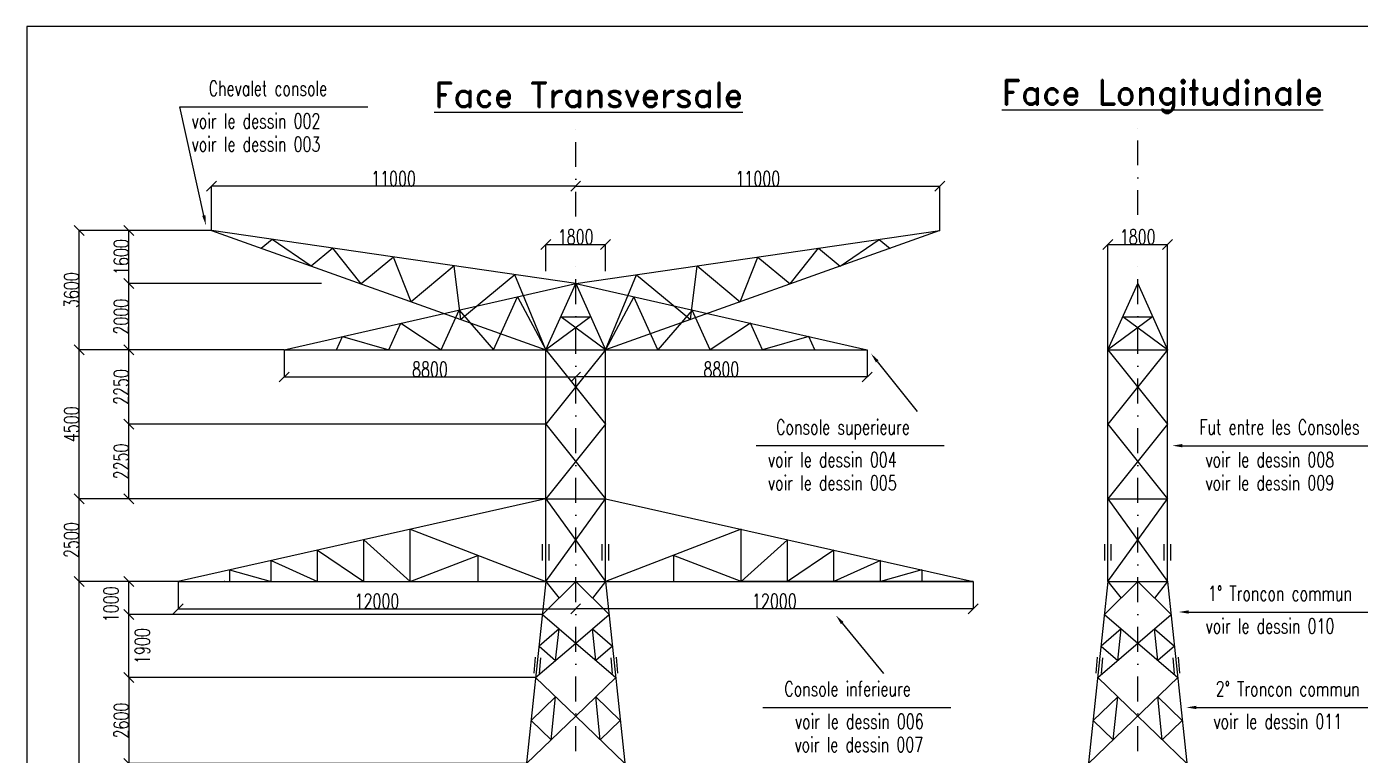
# Model space of a CAD drawing. Header units: metres. Extents: x 3750 to 162459, y 750 to 86850.
# Drawn here: x 3750 to 44023, y 64840 to 86850 of the extents above; entities that cross this region are included whole.
import ezdxf
from ezdxf.enums import TextEntityAlignment as Align

# ---------------------------------------------------------------- set-up
doc = ezdxf.new("R2010")
doc.units = ezdxf.units.M
doc.header["$LTSCALE"] = 1500
doc.linetypes.add('DASHDOT', pattern=[1, 0.5, -0.25, 0, -0.25])
doc.layers.add('LS', color=7, linetype='Continuous')
doc.layers.add('MZ', color=6, linetype='DASHDOT')
doc.styles.add('RD', font='ROMAND8.SHX', dxfattribs={"width": 0.7})
doc.styles.add('RS', font='ROMANS8.shx', dxfattribs={"width": 0.7})
doc.dimstyles.new('TRATTO', dxfattribs={"dimscale": 0, "dimtxt": 450, "dimasz": 300, "dimexe": 0, "dimexo": 0.06, "dimgap": 5, "dimtad": 1, "dimzin": 0, "dimdsep": 46, "dimtxsty": 'RS', "dimblk1": 'OBLIQUE', "dimblk2": 'OBLIQUE', "dimsah": 1, "dimcen": 0.09, "dimclrd": 2, "dimclre": 2, "dimclrt": 7, "dimadec": 0, "dimazin": 0, "dimtfac": 1, "dimtix": 1, "dimtmove": 2, "dimatfit": 3, "dimfxl": 1, "dimtolj": 1, "dimtzin": 0, "dimarcsym": 0})

# ---------------------------------------------------------------- blocks, each defined once
blk = doc.blocks.new('_OBLIQUE')
at = {"color": 0, "linetype": 'ByBlock'}
blk.add_line((-0.5, -0.5), (0.5, 0.5), dxfattribs=at)
blk = doc.blocks.new('*D3')
at = {"color": 2, "lineweight": -2, "transparency": 16777216}
for p, q in [((8328, 70090), (5333, 70090)), ((5333, 55390), (5333, 70090)), ((17864, 55390), (5333, 55390))]:
    blk.add_line(p, q, dxfattribs=at)
at = {"layer": 'DEFPOINTS', "color": 0, "transparency": 16777216}
for p in [(5333, 70090), (8328, 70090), (17865, 55390)]:
    blk.add_point(p, dxfattribs=at)
at = {"color": 2, "lineweight": -2, "transparency": 16777216, "xscale": 300, "yscale": 300, "zscale": 300}
for p, rotation in [((5333, 70090), 90), ((5333, 55390), 270)]:
    blk.add_blockref('_OBLIQUE', p, dxfattribs=dict(at, rotation=rotation))
at = {"color": 7, "transparency": 16777216, "insert": (5103, 62740), "char_height": 450, "attachment_point": 5, "rotation": 90, "style": 'RS'}
blk.add_mtext('\\A1;14700', dxfattribs=at)
blk = doc.blocks.new('*D4')
at = {"color": 2, "lineweight": -2, "transparency": 16777216}
for p, q in [((19428, 74840), (6833, 74840)), ((6833, 72590), (6833, 74840)), ((19428, 72590), (6833, 72590))]:
    blk.add_line(p, q, dxfattribs=at)
at = {"layer": 'DEFPOINTS', "color": 0, "transparency": 16777216}
for p in [(6833, 74840), (19428, 74840), (19428, 72590)]:
    blk.add_point(p, dxfattribs=at)
at = {"color": 2, "lineweight": -2, "transparency": 16777216, "xscale": 300, "yscale": 300, "zscale": 300}
for p, rotation in [((6833, 74840), 90), ((6833, 72590), 270)]:
    blk.add_blockref('_OBLIQUE', p, dxfattribs=dict(at, rotation=rotation))
at = {"color": 7, "transparency": 16777216, "insert": (6603, 73715), "char_height": 450, "attachment_point": 5, "rotation": 90, "style": 'RS'}
blk.add_mtext('\\A1;2250', dxfattribs=at)
blk = doc.blocks.new('*D5')
at = {"color": 2, "lineweight": -2, "transparency": 16777216}
for p, q in [((11528, 77090), (6833, 77090)), ((6833, 74840), (6833, 77090)), ((19428, 74840), (6833, 74840))]:
    blk.add_line(p, q, dxfattribs=at)
at = {"layer": 'DEFPOINTS', "color": 0, "transparency": 16777216}
for p in [(6833, 77090), (11528, 77090), (19428, 74840)]:
    blk.add_point(p, dxfattribs=at)
at = {"color": 2, "lineweight": -2, "transparency": 16777216, "xscale": 300, "yscale": 300, "zscale": 300}
for p, rotation in [((6833, 77090), 90), ((6833, 74840), 270)]:
    blk.add_blockref('_OBLIQUE', p, dxfattribs=dict(at, rotation=rotation))
at = {"color": 7, "transparency": 16777216, "insert": (6603, 75965), "char_height": 450, "attachment_point": 5, "rotation": 90, "style": 'RS'}
blk.add_mtext('\\A1;2250', dxfattribs=at)
blk = doc.blocks.new('*D6')
at = {"color": 2, "lineweight": -2, "transparency": 16777216}
for p, q in [((12649, 79090), (6833, 79090)), ((6833, 77090), (6833, 79090)), ((11528, 77090), (6833, 77090))]:
    blk.add_line(p, q, dxfattribs=at)
at = {"layer": 'DEFPOINTS', "color": 0, "transparency": 16777216}
for p in [(6833, 79090), (12649, 79090), (11528, 77090)]:
    blk.add_point(p, dxfattribs=at)
at = {"color": 2, "lineweight": -2, "transparency": 16777216, "xscale": 300, "yscale": 300, "zscale": 300}
for p, rotation in [((6833, 79090), 90), ((6833, 77090), 270)]:
    blk.add_blockref('_OBLIQUE', p, dxfattribs=dict(at, rotation=rotation))
at = {"color": 7, "transparency": 16777216, "insert": (6603, 78090), "char_height": 450, "attachment_point": 5, "rotation": 90, "style": 'RS'}
blk.add_mtext('\\A1;2000', dxfattribs=at)
blk = doc.blocks.new('*D7')
at = {"color": 2, "lineweight": -2, "transparency": 16777216}
for p, q in [((19428, 72590), (5333, 72590)), ((5333, 70090), (5333, 72590)), ((8328, 70090), (5333, 70090))]:
    blk.add_line(p, q, dxfattribs=at)
at = {"layer": 'DEFPOINTS', "color": 0, "transparency": 16777216}
for p in [(5333, 72590), (19428, 72590), (8328, 70090)]:
    blk.add_point(p, dxfattribs=at)
at = {"color": 2, "lineweight": -2, "transparency": 16777216, "xscale": 300, "yscale": 300, "zscale": 300}
for p, rotation in [((5333, 72590), 90), ((5333, 70090), 270)]:
    blk.add_blockref('_OBLIQUE', p, dxfattribs=dict(at, rotation=rotation))
at = {"color": 7, "transparency": 16777216, "insert": (5103, 71340), "char_height": 450, "attachment_point": 5, "rotation": 90, "style": 'RS'}
blk.add_mtext('\\A1;2500', dxfattribs=at)
blk = doc.blocks.new('*D8')
at = {"color": 2, "lineweight": -2, "transparency": 16777216}
for p, q in [((11528, 77090), (5333, 77090)), ((5333, 72590), (5333, 77090)), ((19428, 72590), (5333, 72590))]:
    blk.add_line(p, q, dxfattribs=at)
at = {"layer": 'DEFPOINTS', "color": 0, "transparency": 16777216}
for p in [(5333, 77090), (11528, 77090), (19428, 72590)]:
    blk.add_point(p, dxfattribs=at)
at = {"color": 2, "lineweight": -2, "transparency": 16777216, "xscale": 300, "yscale": 300, "zscale": 300}
for p, rotation in [((5333, 77090), 90), ((5333, 72590), 270)]:
    blk.add_blockref('_OBLIQUE', p, dxfattribs=dict(at, rotation=rotation))
at = {"color": 7, "transparency": 16777216, "insert": (5103, 74840), "char_height": 450, "attachment_point": 5, "rotation": 90, "style": 'RS'}
blk.add_mtext('\\A1;4500', dxfattribs=at)
blk = doc.blocks.new('*D9')
at = {"color": 2, "lineweight": -2, "transparency": 16777216}
for p, q in [((9328, 80690), (5333, 80690)), ((5333, 77090), (5333, 80690)), ((11528, 77090), (5333, 77090))]:
    blk.add_line(p, q, dxfattribs=at)
at = {"layer": 'DEFPOINTS', "color": 0, "transparency": 16777216}
for p in [(5333, 80690), (9328, 80690), (11528, 77090)]:
    blk.add_point(p, dxfattribs=at)
at = {"color": 2, "lineweight": -2, "transparency": 16777216, "xscale": 300, "yscale": 300, "zscale": 300}
for p, rotation in [((5333, 80690), 90), ((5333, 77090), 270)]:
    blk.add_blockref('_OBLIQUE', p, dxfattribs=dict(at, rotation=rotation))
at = {"color": 7, "transparency": 16777216, "insert": (5103, 78890), "char_height": 450, "attachment_point": 5, "rotation": 90, "style": 'RS'}
blk.add_mtext('\\A1;3600', dxfattribs=at)
blk = doc.blocks.new('*D10')
at = {"color": 2, "lineweight": -2, "transparency": 16777216}
for p, q in [((9328, 80690), (6833, 80690)), ((6833, 79090), (6833, 80690)), ((12649, 79090), (6833, 79090))]:
    blk.add_line(p, q, dxfattribs=at)
at = {"layer": 'DEFPOINTS', "color": 0, "transparency": 16777216}
for p in [(6833, 80690), (9328, 80690), (12649, 79090)]:
    blk.add_point(p, dxfattribs=at)
at = {"color": 2, "lineweight": -2, "transparency": 16777216, "xscale": 300, "yscale": 300, "zscale": 300}
for p, rotation in [((6833, 80690), 90), ((6833, 79090), 270)]:
    blk.add_blockref('_OBLIQUE', p, dxfattribs=dict(at, rotation=rotation))
at = {"color": 7, "transparency": 16777216, "insert": (6603, 79890), "char_height": 450, "attachment_point": 5, "rotation": 90, "style": 'RS'}
blk.add_mtext('\\A1;1600', dxfattribs=at)
blk = doc.blocks.new('*D11')
at = {"color": 2, "lineweight": -2, "transparency": 16777216}
for p, q in [((11528, 77090), (11528, 76268)), ((11528, 76268), (20328, 76268)), ((20328, 76268), (20328, 76268))]:
    blk.add_line(p, q, dxfattribs=at)
at = {"layer": 'DEFPOINTS', "color": 0, "transparency": 16777216}
for p in [(11528, 77090), (20328, 76268), (20328, 76268)]:
    blk.add_point(p, dxfattribs=at)
at = {"color": 2, "lineweight": -2, "transparency": 16777216, "xscale": 300, "yscale": 300, "zscale": 300, "rotation": 180}
blk.add_blockref('_OBLIQUE', (11528, 76268), dxfattribs=at)
at = {"color": 2, "lineweight": -2, "transparency": 16777216, "xscale": 300, "yscale": 300, "zscale": 300}
blk.add_blockref('_OBLIQUE', (20328, 76268), dxfattribs=at)
at = {"color": 7, "transparency": 16777216, "insert": (15928, 76498), "char_height": 450, "attachment_point": 5, "style": 'RS'}
blk.add_mtext('\\A1;8800', dxfattribs=at)
blk = doc.blocks.new('*D12')
at = {"color": 2, "lineweight": -2, "transparency": 16777216}
for p, q in [((19428, 79460), (19428, 80273)), ((19428, 80273), (21228, 80273)), ((21228, 79460), (21228, 80273))]:
    blk.add_line(p, q, dxfattribs=at)
at = {"layer": 'DEFPOINTS', "color": 0, "transparency": 16777216}
for p in [(21228, 80273), (19428, 79460), (21228, 79460)]:
    blk.add_point(p, dxfattribs=at)
at = {"color": 2, "lineweight": -2, "transparency": 16777216, "xscale": 300, "yscale": 300, "zscale": 300, "rotation": 180}
blk.add_blockref('_OBLIQUE', (19428, 80273), dxfattribs=at)
at = {"color": 2, "lineweight": -2, "transparency": 16777216, "xscale": 300, "yscale": 300, "zscale": 300}
blk.add_blockref('_OBLIQUE', (21228, 80273), dxfattribs=at)
at = {"color": 7, "transparency": 16777216, "insert": (20328, 80503), "char_height": 450, "attachment_point": 5, "style": 'RS'}
blk.add_mtext('\\A1;1800', dxfattribs=at)
blk = doc.blocks.new('*D13')
at = {"color": 2, "lineweight": -2, "transparency": 16777216}
for p, q in [((29128, 77090), (29128, 76268)), ((20328, 76268), (20328, 76268)), ((29128, 76268), (20328, 76268))]:
    blk.add_line(p, q, dxfattribs=at)
at = {"layer": 'DEFPOINTS', "color": 0, "transparency": 16777216}
for p in [(29128, 77090), (20328, 76268), (20328, 76268)]:
    blk.add_point(p, dxfattribs=at)
at = {"color": 2, "lineweight": -2, "transparency": 16777216, "xscale": 300, "yscale": 300, "zscale": 300, "rotation": 180}
blk.add_blockref('_OBLIQUE', (20328, 76268), dxfattribs=at)
at = {"color": 2, "lineweight": -2, "transparency": 16777216, "xscale": 300, "yscale": 300, "zscale": 300}
blk.add_blockref('_OBLIQUE', (29128, 76268), dxfattribs=at)
at = {"color": 7, "transparency": 16777216, "insert": (24728, 76498), "char_height": 450, "attachment_point": 5, "style": 'RS'}
blk.add_mtext('\\A1;8800', dxfattribs=at)
blk = doc.blocks.new('*D15')
at = {"color": 2, "lineweight": -2, "transparency": 16777216}
for p, q in [((8328, 70090), (8328, 69268)), ((8328, 69268), (20328, 69268)), ((20328, 69268), (20328, 69268))]:
    blk.add_line(p, q, dxfattribs=at)
at = {"layer": 'DEFPOINTS', "color": 0, "transparency": 16777216}
for p in [(8328, 70090), (20328, 69268), (20328, 69268)]:
    blk.add_point(p, dxfattribs=at)
at = {"color": 2, "lineweight": -2, "transparency": 16777216, "xscale": 300, "yscale": 300, "zscale": 300, "rotation": 180}
blk.add_blockref('_OBLIQUE', (8328, 69268), dxfattribs=at)
at = {"color": 2, "lineweight": -2, "transparency": 16777216, "xscale": 300, "yscale": 300, "zscale": 300}
blk.add_blockref('_OBLIQUE', (20328, 69268), dxfattribs=at)
at = {"color": 7, "transparency": 16777216, "insert": (14328, 69498), "char_height": 450, "attachment_point": 5, "style": 'RS'}
blk.add_mtext('\\A1;12000', dxfattribs=at)
blk = doc.blocks.new('*D14')
at = {"color": 2, "lineweight": -2, "transparency": 16777216}
for p, q in [((32328, 70090), (32328, 69268)), ((20328, 69268), (20328, 69268)), ((32328, 69268), (20328, 69268))]:
    blk.add_line(p, q, dxfattribs=at)
at = {"layer": 'DEFPOINTS', "color": 0, "transparency": 16777216}
for p in [(32328, 70090), (20328, 69268), (20328, 69268)]:
    blk.add_point(p, dxfattribs=at)
at = {"color": 2, "lineweight": -2, "transparency": 16777216, "xscale": 300, "yscale": 300, "zscale": 300, "rotation": 180}
blk.add_blockref('_OBLIQUE', (20328, 69268), dxfattribs=at)
at = {"color": 2, "lineweight": -2, "transparency": 16777216, "xscale": 300, "yscale": 300, "zscale": 300}
blk.add_blockref('_OBLIQUE', (32328, 69268), dxfattribs=at)
at = {"color": 7, "transparency": 16777216, "insert": (26328, 69498), "char_height": 450, "attachment_point": 5, "style": 'RS'}
blk.add_mtext('\\A1;12000', dxfattribs=at)
blk = doc.blocks.new('*D16')
at = {"color": 2, "lineweight": -2, "transparency": 16777216}
for p, q in [((9328, 80690), (9328, 82030)), ((20328, 82030), (9328, 82030)), ((20328, 82030), (20328, 82030))]:
    blk.add_line(p, q, dxfattribs=at)
at = {"layer": 'DEFPOINTS', "color": 0, "transparency": 16777216}
for p in [(9328, 82030), (20328, 82030), (9328, 80690)]:
    blk.add_point(p, dxfattribs=at)
at = {"color": 2, "lineweight": -2, "transparency": 16777216, "xscale": 300, "yscale": 300, "zscale": 300, "rotation": 180}
blk.add_blockref('_OBLIQUE', (9328, 82030), dxfattribs=at)
at = {"color": 2, "lineweight": -2, "transparency": 16777216, "xscale": 300, "yscale": 300, "zscale": 300}
blk.add_blockref('_OBLIQUE', (20328, 82030), dxfattribs=at)
at = {"color": 7, "transparency": 16777216, "insert": (14828, 82260), "char_height": 450, "attachment_point": 5, "style": 'RS'}
blk.add_mtext('\\A1;11000', dxfattribs=at)
blk = doc.blocks.new('*D17')
at = {"color": 2, "lineweight": -2, "transparency": 16777216}
for p, q in [((20328, 82030), (20328, 82030)), ((20328, 82030), (31328, 82030)), ((31328, 80690), (31328, 82030))]:
    blk.add_line(p, q, dxfattribs=at)
at = {"layer": 'DEFPOINTS', "color": 0, "transparency": 16777216}
for p in [(20328, 82030), (31328, 82030), (31328, 80690)]:
    blk.add_point(p, dxfattribs=at)
at = {"color": 2, "lineweight": -2, "transparency": 16777216, "xscale": 300, "yscale": 300, "zscale": 300, "rotation": 180}
blk.add_blockref('_OBLIQUE', (20328, 82030), dxfattribs=at)
at = {"color": 2, "lineweight": -2, "transparency": 16777216, "xscale": 300, "yscale": 300, "zscale": 300}
blk.add_blockref('_OBLIQUE', (31328, 82030), dxfattribs=at)
at = {"color": 7, "transparency": 16777216, "insert": (25828, 82260), "char_height": 450, "attachment_point": 5, "style": 'RS'}
blk.add_mtext('\\A1;11000', dxfattribs=at)
blk = doc.blocks.new('*D39')
at = {"color": 2, "lineweight": -2, "transparency": 16777216}
for p, q in [((36400, 77090), (36400, 80273)), ((36400, 80273), (38200, 80273)), ((38200, 77090), (38200, 80273))]:
    blk.add_line(p, q, dxfattribs=at)
at = {"layer": 'DEFPOINTS', "color": 0, "transparency": 16777216}
for p in [(38200, 80273), (36400, 77090), (38200, 77090)]:
    blk.add_point(p, dxfattribs=at)
at = {"color": 2, "lineweight": -2, "transparency": 16777216, "xscale": 300, "yscale": 300, "zscale": 300, "rotation": 180}
blk.add_blockref('_OBLIQUE', (36400, 80273), dxfattribs=at)
at = {"color": 2, "lineweight": -2, "transparency": 16777216, "xscale": 300, "yscale": 300, "zscale": 300}
blk.add_blockref('_OBLIQUE', (38200, 80273), dxfattribs=at)
at = {"color": 7, "transparency": 16777216, "insert": (37300, 80503), "char_height": 450, "attachment_point": 5, "style": 'RS'}
blk.add_mtext('\\A1;1800', dxfattribs=at)
blk = doc.blocks.new('*D52')
at = {"color": 2, "lineweight": -2, "transparency": 16777216}
for p, q in [((19322, 69090), (6833, 69090)), ((6833, 67190), (6833, 69090)), ((19120, 67190), (6833, 67190))]:
    blk.add_line(p, q, dxfattribs=at)
at = {"layer": 'DEFPOINTS', "color": 0, "transparency": 16777216}
for p in [(6833, 69090), (19322, 69090), (19120, 67190)]:
    blk.add_point(p, dxfattribs=at)
at = {"color": 2, "lineweight": -2, "transparency": 16777216, "xscale": 300, "yscale": 300, "zscale": 300}
for p, rotation in [((6833, 69090), 90), ((6833, 67190), 270)]:
    blk.add_blockref('_OBLIQUE', p, dxfattribs=dict(at, rotation=rotation))
at = {"color": 7, "transparency": 16777216, "insert": (7241, 68140), "char_height": 450, "attachment_point": 5, "rotation": 90, "style": 'RS'}
blk.add_mtext('\\A1;1900', dxfattribs=at)
blk = doc.blocks.new('*D53')
at = {"color": 2, "lineweight": -2, "transparency": 16777216}
for p, q in [((8328, 70090), (6833, 70090)), ((6833, 69090), (6833, 70090)), ((19322, 69090), (6833, 69090))]:
    blk.add_line(p, q, dxfattribs=at)
at = {"layer": 'DEFPOINTS', "color": 0, "transparency": 16777216}
for p in [(6833, 70090), (8328, 70090), (19322, 69090)]:
    blk.add_point(p, dxfattribs=at)
at = {"color": 2, "lineweight": -2, "transparency": 16777216, "xscale": 300, "yscale": 300, "zscale": 300}
for p, rotation in [((6833, 70090), 90), ((6833, 69090), 270)]:
    blk.add_blockref('_OBLIQUE', p, dxfattribs=dict(at, rotation=rotation))
at = {"color": 7, "transparency": 16777216, "insert": (6297, 69401), "char_height": 450, "attachment_point": 5, "rotation": 90, "style": 'RS'}
blk.add_mtext('\\A1;1000', dxfattribs=at)
blk = doc.blocks.new('*D54')
at = {"color": 2, "lineweight": -2, "transparency": 16777216}
for p, q in [((19120, 67190), (6833, 67190)), ((6833, 67190), (6833, 64590)), ((18843, 64590), (6833, 64590))]:
    blk.add_line(p, q, dxfattribs=at)
at = {"layer": 'DEFPOINTS', "color": 0, "transparency": 16777216}
for p in [(19120, 67190), (6833, 64590), (18843, 64590)]:
    blk.add_point(p, dxfattribs=at)
at = {"color": 2, "lineweight": -2, "transparency": 16777216, "xscale": 300, "yscale": 300, "zscale": 300}
for p, rotation in [((6833, 67190), 90), ((6833, 64590), 270)]:
    blk.add_blockref('_OBLIQUE', p, dxfattribs=dict(at, rotation=rotation))
at = {"color": 7, "transparency": 16777216, "insert": (6603, 65890), "char_height": 450, "attachment_point": 5, "rotation": 90, "style": 'RS'}
blk.add_mtext('\\A1;2600', dxfattribs=at)

msp = doc.modelspace()

# ---------------------------------------------------------------- linework, layer by layer
at = {"color": 6}
for p, q in [((20328.35, 79090.019), (9328.35, 80690.019)), ((9328.35, 80690.019), (19428.35, 77090.019)), ((20328.35, 79090.019), (31328.35, 80690.019)), ((31328.35, 80690.019), (21228.35, 77090.019)), ((11161.683, 80423.352), (10835.474, 80152.826)), ((12342.598, 79615.633), (11161.683, 80423.352)), ((12995.016, 80156.686), (12342.598, 79615.633)), ((13849.723, 79078.441), (12995.016, 80156.686)), ((26806.977, 79078.441), (27661.683, 80156.686)), ((27661.683, 80156.686), (28314.101, 79615.633)), ((28314.101, 79615.633), (29495.016, 80423.352)), ((29495.016, 80423.352), (29821.225, 80152.826)), ((14828.35, 79890.019), (13849.723, 79078.441)), ((15356.847, 78541.248), (14828.35, 79890.019)), ((25299.852, 78541.248), (25828.35, 79890.019)), ((25828.35, 79890.019), (26806.977, 79078.441)), ((16661.683, 79623.352), (15356.847, 78541.248)), ((16863.972, 78004.055), (16661.683, 79623.352)), ((18495.016, 79356.686), (16863.972, 78004.055)), ((19428.35, 77090.019), (18495.016, 79356.686)), ((21228.35, 77090.019), (22161.683, 79356.686)), ((22161.683, 79356.686), (23792.728, 78004.055)), ((23792.728, 78004.055), (23995.016, 79623.352)), ((23995.016, 79623.352), (25299.852, 78541.248)), ((11528.35, 77090.019), (20328.35, 79090.019)), ((19428.35, 77090.019), (20328.35, 79090.019)), ((20328.35, 79090.019), (21228.35, 77090.019)), ((20328.35, 79090.019), (29128.35, 77090.019)), ((36400.346, 77090.019), (37300.346, 79090.019)), ((37300.346, 79090.019), (38200.346, 77090.019)), ((17848.35, 77090.019), (18568.35, 78690.019)), ((18568.35, 78690.019), (19428.35, 77090.019)), ((22088.35, 78690.019), (21228.35, 77090.019)), ((22808.35, 77090.019), (22088.35, 78690.019)), ((16268.35, 77090.019), (16808.35, 78290.019)), ((16808.35, 78290.019), (17848.35, 77090.019)), ((23848.35, 78290.019), (22808.35, 77090.019)), ((24388.35, 77090.019), (23848.35, 78290.019)), ((14688.35, 77090.019), (15048.35, 77890.019)), ((15048.35, 77890.019), (16268.35, 77090.019)), ((20778.35, 78090.019), (19428.35, 77090.019)), ((21228.35, 77090.019), (19878.35, 78090.019)), ((19878.35, 78090.019), (20778.35, 78090.019)), ((25608.35, 77890.019), (24388.35, 77090.019)), ((25968.35, 77090.019), (25608.35, 77890.019)), ((37750.346, 78090.019), (36400.346, 77090.019)), ((38200.346, 77090.019), (36850.346, 78090.019)), ((36850.346, 78090.019), (37750.346, 78090.019)), ((13108.35, 77090.019), (13288.35, 77490.019)), ((13288.35, 77490.019), (14688.35, 77090.019)), ((27368.35, 77490.019), (25968.35, 77090.019)), ((27548.35, 77090.019), (27368.35, 77490.019)), ((11528.35, 77090.019), (19428.35, 77090.019)), ((19428.35, 70090.019), (19428.35, 77090.019)), ((19428.35, 77090.019), (21228.35, 74840.019)), ((21228.35, 77090.019), (19428.35, 74840.019)), ((19428.35, 77090.019), (21228.35, 77090.019)), ((21228.35, 70090.019), (21228.35, 77090.019)), ((21228.35, 77090.019), (29128.35, 77090.019)), ((36400.346, 70090.019), (36400.346, 77090.019)), ((36400.346, 77090.019), (38200.346, 74840.019)), ((38200.346, 77090.019), (36400.346, 74840.019)), ((36400.346, 77090.019), (38200.346, 77090.019)), ((38200.346, 70090.019), (38200.346, 77090.019)), ((21228.35, 74840.019), (19428.35, 72590.019)), ((19428.35, 74840.019), (21228.35, 72590.019)), ((38200.346, 74840.019), (36400.346, 72590.019)), ((36400.346, 74840.019), (38200.346, 72590.019)), ((19428.35, 72590.019), (8328.35, 70090.019)), ((19428.35, 72590.019), (21228.35, 72590.019)), ((19428.35, 72590.019), (21228.35, 70090.019)), ((19428.35, 70090.019), (21228.35, 72590.019)), ((21228.35, 72590.019), (32328.35, 70090.019)), ((36400.346, 72590.019), (38200.346, 72590.019)), ((36400.346, 72590.019), (38200.346, 70090.019)), ((36400.346, 70090.019), (38200.346, 72590.019)), ((13928.35, 71351.28), (15328.35, 70090.019)), ((13928.35, 70090.019), (13928.35, 71351.28)), ((15328.35, 70090.019), (15328.35, 71666.596)), ((15328.35, 71666.596), (19428.35, 70090.019)), ((25328.35, 71666.596), (21228.35, 70090.019)), ((25328.35, 70090.019), (25328.35, 71666.596)), ((26728.35, 71351.28), (25328.35, 70090.019)), ((26728.35, 70090.019), (26728.35, 71351.28)), ((12528.35, 71035.965), (13928.35, 70090.019)), ((12528.35, 70090.019), (12528.35, 71035.965)), ((19330.636, 70724.718), (19330.636, 71216.937)), ((19526.064, 70724.718), (19526.064, 71216.937)), ((21130.636, 70724.718), (21130.636, 71216.937)), ((21326.064, 70724.718), (21326.064, 71216.937)), ((28128.35, 71035.965), (26728.35, 70090.019)), ((28128.35, 70090.019), (28128.35, 71035.965)), ((36302.632, 70724.718), (36302.632, 71216.937)), ((36498.06, 70724.718), (36498.06, 71216.937)), ((38102.632, 70724.718), (38102.632, 71216.937)), ((38298.06, 70724.718), (38298.06, 71216.937)), ((11128.35, 70720.65), (12528.35, 70090.019)), ((11128.35, 70090.019), (11128.35, 70720.65)), ((15328.35, 70090.019), (17378.35, 70878.307)), ((17378.35, 70878.307), (17378.35, 70090.019)), ((25328.35, 70090.019), (23278.35, 70878.307)), ((23278.35, 70878.307), (23278.35, 70090.019)), ((29528.35, 70720.65), (28128.35, 70090.019)), ((29528.35, 70090.019), (29528.35, 70720.65)), ((8328.35, 70090.019), (15328.35, 70090.019)), ((9878.35, 70439.118), (11128.35, 70090.019)), ((9878.35, 70439.118), (9878.35, 70090.019)), ((15328.35, 70090.019), (32328.35, 70090.019)), ((19321.967, 69090.019), (20328.35, 70090.019)), ((19428.35, 70090.019), (21228.35, 70090.019)), ((19428.35, 70090.019), (21228.35, 70090.019)), ((19428.35, 70090.019), (19825.158, 69590.019)), ((21334.733, 69090.019), (20328.35, 70090.019)), ((21228.35, 70090.019), (20831.541, 69590.019)), ((32328.35, 70090.019), (25328.35, 70090.019)), ((30778.35, 70439.118), (29528.35, 70090.019)), ((30778.35, 70439.118), (30778.35, 70090.019)), ((36293.963, 69090.019), (37300.346, 70090.019)), ((36400.346, 70090.019), (38200.346, 70090.019)), ((36400.346, 70090.019), (36797.155, 69590.019)), ((38306.729, 69090.019), (37300.346, 70090.019)), ((38200.346, 70090.019), (37803.538, 69590.019)), ((19321.967, 69090.019), (20328.35, 68226.715)), ((20328.35, 68226.715), (21334.733, 69090.019)), ((36091.836, 67190.019), (38306.729, 69090.019)), ((36293.963, 69090.019), (38508.857, 67190.019)), ((19825.158, 68658.367), (19220.903, 68140.019)), ((19724.094, 67708.367), (19825.158, 68658.367)), ((20932.605, 67708.367), (20831.541, 68658.367)), ((20831.541, 68658.367), (21435.796, 68140.019)), ((36797.155, 68658.367), (36192.899, 68140.019)), ((36696.091, 67708.367), (36797.155, 68658.367)), ((37904.602, 67708.367), (37803.538, 68658.367)), ((37803.538, 68658.367), (38407.793, 68140.019)), ((19119.839, 67190.019), (20328.35, 68226.715)), ((19220.903, 68140.019), (19724.094, 67708.367)), ((20328.35, 68226.715), (21536.86, 67190.019)), ((21435.796, 68140.019), (20932.605, 67708.367)), ((36192.899, 68140.019), (36696.091, 67708.367)), ((38407.793, 68140.019), (37904.602, 67708.367)), ((20328.35, 66023.51), (19119.839, 67190.019)), ((20328.35, 66023.51), (21536.86, 67190.019)), ((35815.24, 64590.019), (38508.857, 67190.019)), ((38785.453, 64590.019), (36091.836, 67190.019)), ((19724.094, 66606.765), (18981.541, 65890.019)), ((19585.796, 65306.765), (19724.094, 66606.765)), ((21070.903, 65306.765), (20932.605, 66606.765)), ((20932.605, 66606.765), (21675.158, 65890.019)), ((36696.091, 66606.765), (35953.538, 65890.019)), ((36557.793, 65306.765), (36696.091, 66606.765)), ((38042.899, 65306.765), (37904.602, 66606.765)), ((37904.602, 66606.765), (38647.155, 65890.019)), ((18843.243, 64590.019), (20328.35, 66023.51)), ((18981.541, 65890.019), (19585.796, 65306.765)), ((21813.456, 64590.019), (20328.35, 66023.51)), ((21675.158, 65890.019), (21070.903, 65306.765)), ((35953.538, 65890.019), (36557.793, 65306.765)), ((38647.155, 65890.019), (38042.899, 65306.765))]:
    msp.add_line(p, q, dxfattribs=at)
at = {"color": 6, "ltscale": 0.01}
for p, q in [((19428.35, 70090.019), (17890.264, 55632.015)), ((21228.35, 70090.019), (22766.435, 55632.015)), ((36400.346, 70090.019), (34862.261, 55632.015)), ((38200.346, 70090.019), (39738.432, 55632.015)), ((19104.807, 67804.96), (19064.448, 67325.589)), ((19263.909, 67788.034), (19223.551, 67308.664)), ((21392.79, 67788.034), (21433.149, 67308.664)), ((21551.892, 67804.96), (21592.251, 67325.589)), ((36076.803, 67804.96), (36036.445, 67325.589)), ((36235.906, 67788.034), (36195.547, 67308.664)), ((38364.787, 67788.034), (38405.145, 67308.664)), ((38523.889, 67804.96), (38564.248, 67325.589))]:
    msp.add_line(p, q, dxfattribs=at)
at = {"color": 6}
for p in [(9728.35, 70090.019), (11128.35, 70090.019), (12528.35, 70090.019), (13928.35, 70090.019), (26728.35, 70090.019), (28128.35, 70090.019), (29528.35, 70090.019), (30928.35, 70090.019)]:
    msp.add_point(p, dxfattribs=at)
at = {"layer": 'LS', "color": 6}
for p, q in [((8379.005, 84423.935), (14054.914, 84423.935)), ((31458.273, 74192.876), (25782.365, 74192.876)), ((25976.394, 66286.367), (31652.302, 66286.367))]:
    msp.add_line(p, q, dxfattribs=at)
at = {"layer": 'LS', "color": 8}
msp.add_lwpolyline([(3750, 86850), (3750, 750), (99150, 750), (99150, 12750), (125400, 12750), (125400, 86850), (3750, 86850)], close=True, dxfattribs=at)
at = {"layer": 'LS', "color": 6}
for points in [[(9099.018, 81148.779), (8379.005, 84423.935)], [(29433.373, 76739.352), (30639.139, 75221.837)], [(38645.086, 74192.876), (44668.566, 74192.876)], [(38835.2, 69168.795), (44858.68, 69168.795)], [(28378.211, 68835.797), (29625.695, 67315.328)], [(39069.86, 66286.367), (45093.34, 66286.367)]]:
    msp.add_lwpolyline(points, dxfattribs=at)
for points in [[(9147.852, 81159.514), (9163.432, 80855.776), (9050.185, 81138.043)], [(29394.226, 76708.247), (29246.744, 76974.234), (29472.52, 76770.457)], [(38645.086, 74142.876), (38345.086, 74192.876), (38645.086, 74242.876)], [(28339.556, 68804.082), (28187.923, 69067.725), (28416.866, 68867.511)], [(38835.2, 69118.795), (38535.2, 69168.795), (38835.2, 69218.795)], [(39069.86, 66236.367), (38769.86, 66286.367), (39069.86, 66336.367)]]:
    msp.add_solid(points, dxfattribs=at)
at = {"layer": 'MZ'}
for p, q in [((20328.35, 81115.22), (20328.35, 83848.081)), ((37300.346, 81162.098), (37300.346, 83848.081)), ((20328.35, 51469.187), (20328.35, 79947.626)), ((37300.346, 51469.187), (37300.346, 79779.765))]:
    msp.add_line(p, q, dxfattribs=at)

# ---------------------------------------------------------------- texts
at = {"layer": 'LS', "style": 'RS', "width": 0.7}
for s, p in [('Chevalet console', (9245.483, 84760.636)), ('voir le dessin 002', (8731.718, 83776.854)), ('voir le dessin 003', (8731.718, 83076.854)), ('Console superieure', (26381.449, 74529.577)), ('Fut entre les Consoles', (39165.804, 74529.577)), ('voir le dessin 004', (26135.078, 73545.796)), ('voir le dessin 008', (39345.371, 73545.796)), ('voir le dessin 005', (26135.078, 72845.796)), ('voir le dessin 009', (39345.371, 72845.796)), ('1° Troncon commun', (39421.265, 69505.495)), ('voir le dessin 010', (39351.95, 68521.714)), ('Console inferieure', (26628.626, 66623.068)), ('2° Troncon commun', (39655.925, 66623.068)), ('voir le dessin 006', (26949.589, 65639.286)), ('voir le dessin 011', (39586.609, 65639.286)), ('voir le dessin 007', (26934.589, 64939.286))]:
    msp.add_text(s, height=450, dxfattribs=at).set_placement(p)
at = {"layer": 'LS', "color": 3, "style": 'RD'}
for s, p in [('%%UFace Transversale', (20717.799, 84789.699)), ('%%UFace Longitudinale', (38046.139, 84739.966))]:
    msp.add_text(s, height=750, dxfattribs=at).set_placement(p, align=Align.MIDDLE)

# ---------------------------------------------------------------- dimensions: what is measured, and where the dimension line sits
for base, p1, p2, text, picture, middle in [((9328.35, 82029.628), (20328.35, 82029.628), (9328.35, 80690.019), '11000', '*D16', (14828.35, 82259.628)), ((21228.35, 80272.726), (19428.35, 79460.019), (21228.35, 79460.019), '1800', '*D12', (20328.35, 80502.726)), ((38200.346, 80272.726), (36400.346, 77090.019), (38200.346, 77090.019), '1800', '*D39', (37300.346, 80502.726)), ((20328.35, 76267.564), (11528.35, 77090.019), (20328.35, 76267.564), '8800', '*D11', (15928.35, 76497.564)), ((20328.35, 69267.564), (8328.35, 70090.019), (20328.35, 69267.564), '12000', '*D15', (14328.35, 69497.564))]:
    dim = msp.add_linear_dim(base=base, p1=p1, p2=p2, text=text, dimstyle='TRATTO', override={"dimscale": 1})
    dim.commit()
    dim.dimension.update_dxf_attribs({"geometry": picture, "text_midpoint": middle})
for base, p1, p2, angle, text, picture, middle in [((31328.35, 82029.628), (20328.35, 82029.628), (31328.35, 80690.019), 180, '11000', '*D17', (25828.35, 82259.628)), ((5333.156, 80690.019), (11528.35, 77090.019), (9328.35, 80690.019), 90, '3600', '*D9', (5103.156, 78890.019)), ((6833.156, 80690.019), (12649.155, 79090.019), (9328.35, 80690.019), 90, '1600', '*D10', (6603.156, 79890.019)), ((6833.156, 79090.019), (11528.35, 77090.019), (12649.215, 79090.019), 90, '2000', '*D6', (6603.156, 78090.019)), ((5333.156, 77090.019), (19428.35, 72590.019), (11528.35, 77090.019), 90, '4500', '*D8', (5103.156, 74840.019)), ((6833.156, 77090.019), (19428.35, 74840.019), (11528.35, 77090.019), 90, '2250', '*D5', (6603.156, 75965.019)), ((20328.35, 76267.564), (29128.35, 77090.019), (20328.35, 76267.564), 180, '8800', '*D13', (24728.35, 76497.564)), ((6833.156, 74840.019), (19428.35, 72590.019), (19428.35, 74840.019), 90, '2250', '*D4', (6603.156, 73715.019)), ((5333.156, 72590.019), (8328.35, 70090.019), (19428.35, 72590.019), 90, '2500', '*D7', (5103.156, 71340.019)), ((5333.156, 70090.019), (17864.52, 55390.019), (8328.35, 70090.019), 90, '14700', '*D3', (5103.156, 62740.019)), ((20328.35, 69267.564), (32328.35, 70090.019), (20328.35, 69267.564), 180, '12000', '*D14', (26328.35, 69497.564)), ((6833.156, 64590.019), (19119.839, 67190.019), (18843.243, 64590.019), 270, '2600', '*D54', (6603.156, 65890.019))]:
    dim = msp.add_linear_dim(base=base, p1=p1, p2=p2, angle=angle, text=text, dimstyle='TRATTO', override={"dimscale": 1})
    dim.commit()
    dim.dimension.update_dxf_attribs({"geometry": picture, "text_midpoint": middle})
for base, p1, p2, text, picture, middle in [((6833.156, 70090.019), (19321.967, 69090.019), (8328.35, 70090.019), '1000', '*D53', (6296.828, 69401.281)), ((6833.156, 69090.019), (19119.839, 67190.019), (19321.967, 69090.019), '1900', '*D52', (7241.118, 68140.019))]:
    dim = msp.add_linear_dim(base=base, p1=p1, p2=p2, angle=90, text=text, dimstyle='TRATTO', override={"dimscale": 1})
    dim.commit()
    dim.dimension.update_dxf_attribs({"geometry": picture, "text_midpoint": middle, "dimtype": 160})

doc.saveas('drawing.dxf')
